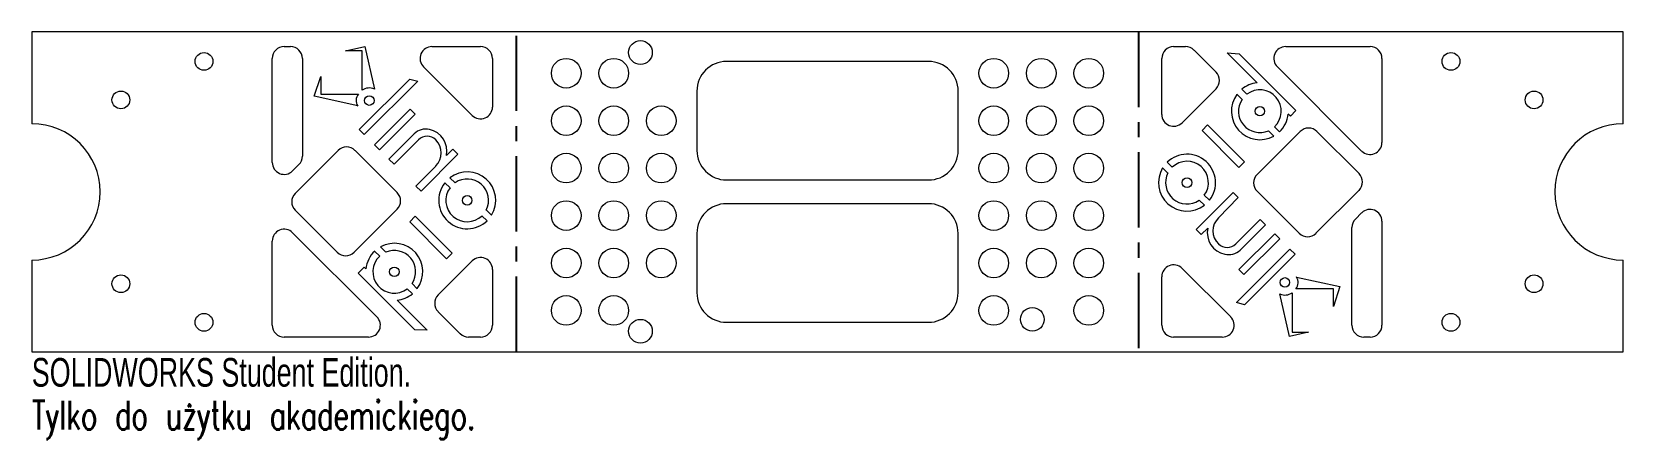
# Model space of a CAD drawing. Header units: millimetres. Extents: x -133 to 135, y -44 to 24.
import ezdxf

# ---------------------------------------------------------------- set-up
doc = ezdxf.new("R2010")
doc.units = ezdxf.units.MM
doc.linetypes.add('CENTERX2', pattern=[20.32, 12.7, -2.54, 2.54, -2.54])
doc.styles.add('SLDTEXTSTYLE0', font='TXT', dxfattribs={"width": 0.7})
doc.styles.add('SLDTEXTSTYLE1', font='TXT', dxfattribs={"width": 0.7, "bigfont": 'bigfont'})

msp = doc.modelspace()

# ---------------------------------------------------------------- linework, layer by layer
at = {"color": 7, "linetype": 'Continuous', "lineweight": 15}
for p, q in [((-133.39, 24.28), (-133.39, 8.78)), ((134.61, 24.28), (-133.39, 24.28)), ((134.61, 8.78), (134.61, 24.28)), ((-90.89, 21.78), (-89.83, 21.78)), ((-80.54, 21.06), (-77.32, 21.79)), ((-77.32, 21.79), (-75.7, 14.61)), ((-66, 21.78), (-57.81, 21.78)), ((58.91, 21.78), (60.92, 21.78)), ((77.79, 21.78), (91.99, 21.78)), ((-92.89, 2.23), (-92.89, 19.78)), ((-87.83, 19.78), (-87.83, 3.29)), ((-77.78, 21.06), (-80.54, 21.06)), ((-77.78, 14.42), (-77.78, 21.06)), ((-55.81, 19.78), (-55.81, 11.59)), ((17.62, 19.28), (-16.38, 19.28)), ((56.91, 10.34), (56.91, 19.78)), ((62.34, 21.19), (66.05, 17.48)), ((67.92, 20.7), (69.95, 20.54)), ((72.96, 15.66), (67.92, 20.7)), ((69.95, 20.54), (79.5, 10.99)), ((93.99, 19.78), (93.99, 5.58)), ((-85.82, 13.39), (-84.73, 16.72)), ((-84.73, 16.72), (-84.73, 13.77)), ((-78.25, 7.8), (-69.74, 16.31)), ((-69.74, 16.31), (-68.4, 15.95)), ((-59.23, 10.18), (-67.41, 18.36)), ((90.57, 4.16), (76.37, 18.36)), ((-84.73, 13.77), (-78.4, 13.77)), ((-68.4, 15.95), (-77.4, 6.94)), ((-21.38, 14.28), (-21.38, 4.28)), ((22.62, 4.28), (22.62, 14.28)), ((66.05, 14.65), (60.32, 8.93)), ((69.57, 13.73), (70.43, 12.87)), ((71.25, 13.74), (70.39, 14.6)), ((-78.49, 11.76), (-85.82, 13.39)), ((-75.68, 5.22), (-69.66, 11.24)), ((-69.66, 11.24), (-68.81, 10.39)), ((79.5, 10.99), (78.57, 10.05)), ((-68.81, 10.39), (-74.83, 4.37)), ((63.69, 7.62), (64.63, 8.56)), ((64.63, 8.56), (70.85, 2.33)), ((76.74, 7.4), (75.89, 8.25)), ((78.57, 10.05), (78.21, 10.41)), ((-77.4, 6.94), (-78.25, 7.8)), ((-73.28, 2.82), (-69, 7.09)), ((-68.27, 6.05), (-72.39, 1.93)), ((69.91, 1.39), (63.69, 7.62)), ((72.97, 0.21), (80.21, 7.45)), ((74.87, 7.58), (75.76, 6.69)), ((83.04, 7.45), (90.13, 0.37)), ((-89.03, -2.98), (-81.79, 4.26)), ((-78.96, 4.26), (-71.87, -2.83)), ((-74.83, 4.37), (-75.68, 5.22)), ((-72.39, 1.93), (-73.28, 2.82)), ((-61.62, 3.61), (-67.84, -2.61)), ((-63.56, 3.39), (-62.46, 4.47)), ((-62.46, 4.47), (-61.62, 3.61)), ((-88.42, 1.88), (-89.48, 0.81)), ((-68.69, -1.77), (-65.35, 1.64)), ((57.05, 1.32), (57.95, 0.46)), ((58.67, 1.43), (57.8, 2.26)), ((70.85, 2.33), (69.91, 1.39)), ((-67.84, -2.61), (-68.69, -1.77)), ((-63.84, -1.18), (-62.96, -2.02)), ((-62.1, -1.18), (-62.98, -0.34)), ((-16.38, -0.72), (17.62, -0.72)), ((80.06, -9.71), (72.97, -2.62)), ((90.13, -2.46), (82.88, -9.71)), ((17.61, -4.72), (-16.39, -4.72)), ((62.71, -9.05), (68.94, -2.83)), ((63.19, -4.14), (64.08, -4.98)), ((64.93, -4.14), (64.06, -3.3)), ((69.78, -3.68), (66.45, -7.09)), ((68.94, -2.83), (69.78, -3.68)), ((-81.95, -12.9), (-89.03, -5.81)), ((-71.87, -5.66), (-79.12, -12.9)), ((-69.75, -7.78), (-68.81, -6.84)), ((-63.53, -14), (-69.75, -7.78)), ((-68.81, -6.84), (-62.59, -13.06)), ((-57.58, -6.75), (-56.71, -7.58)), ((-55.96, -6.64), (-56.85, -5.78)), ((69.37, -11.5), (73.49, -7.38)), ((73.49, -7.38), (74.37, -8.27)), ((89.51, -7.32), (90.57, -6.26)), ((93.99, -7.67), (93.99, -25.22)), ((-89.48, -9.61), (-75.28, -23.81)), ((-21.39, -9.72), (-21.39, -19.72)), ((22.61, -19.72), (22.61, -9.72)), ((63.55, -9.91), (62.71, -9.05)), ((64.65, -8.84), (63.55, -9.91)), ((69.9, -15.84), (75.92, -9.82)), ((74.37, -8.27), (70.1, -12.54)), ((76.77, -10.67), (70.75, -16.68)), ((75.92, -9.82), (76.77, -10.67)), ((88.92, -25.22), (88.92, -8.74)), ((-92.89, -25.22), (-92.89, -11.02)), ((-75.65, -12.72), (-74.8, -13.57)), ((-73.77, -12.9), (-74.67, -12.01)), ((-62.59, -13.06), (-63.53, -14)), ((69.49, -21.39), (78.5, -12.39)), ((79.35, -13.24), (70.83, -21.76)), ((78.5, -12.39), (79.35, -13.24)), ((-133.39, -14.22), (-133.39, -29.72)), ((-78.41, -16.44), (-77.41, -15.44)), ((-77.41, -15.44), (-77.12, -15.73)), ((-64.95, -20.1), (-59.23, -14.37)), ((-55.81, -15.79), (-55.81, -25.22)), ((60.32, -15.63), (68.51, -23.81)), ((70.75, -16.68), (69.9, -15.84)), ((134.61, -29.72), (134.61, -14.22)), ((-68.86, -25.99), (-78.41, -16.44)), ((-68.47, -19.05), (-69.33, -18.19)), ((56.91, -25.22), (56.91, -17.04)), ((79.58, -17.08), (86.91, -18.71)), ((86.91, -18.71), (85.82, -22.04)), ((-71.87, -20.98), (-66.82, -26.02)), ((-70.15, -19.07), (-69.3, -19.92)), ((70.83, -21.76), (69.49, -21.39)), ((78.42, -27.11), (76.8, -19.93)), ((78.87, -19.74), (78.87, -26.38)), ((85.82, -19.09), (79.49, -19.09)), ((85.82, -22.04), (85.82, -19.09)), ((-61.24, -26.64), (-64.95, -22.93)), ((-66.82, -26.02), (-68.86, -25.99)), ((-16.39, -24.72), (17.61, -24.72)), ((81.64, -26.38), (78.42, -27.11)), ((78.87, -26.38), (81.64, -26.38)), ((-76.69, -27.22), (-90.89, -27.22)), ((-57.81, -27.22), (-59.83, -27.22)), ((67.09, -27.22), (58.91, -27.22)), ((91.99, -27.22), (90.92, -27.22)), ((-133.39, -29.72), (134.61, -29.72))]:
    msp.add_line(p, q, dxfattribs=at)
at = {"color": 7, "linetype": 'CENTERX2'}
for p, q in [((-51.74, -29.72), (-51.74, 24.28)), ((52.97, 24.28), (52.97, -29.72))]:
    msp.add_line(p, q, dxfattribs=at)
at = {"color": 7, "linetype": 'Continuous', "lineweight": 15}
for centre, radius in [((-30.89, 20.78), 2), ((-104.39, 19.28), 1.5), ((-43.39, 17.28), 2.5), ((-35.39, 17.28), 2.5), ((28.61, 17.28), 2.5), ((36.61, 17.28), 2.5), ((44.61, 17.28), 2.5), ((105.61, 19.28), 1.5), ((-118.39, 12.78), 1.5), ((-76.55, 12.67), 0.8), ((119.61, 12.78), 1.5), ((-43.39, 9.28), 2.5), ((-35.39, 9.28), 2.5), ((-27.39, 9.28), 2.5), ((28.61, 9.28), 2.5), ((36.61, 9.28), 2.5), ((44.61, 9.28), 2.5), ((73.43, 10.88), 0.8), ((-43.39, 1.28), 2.5), ((-35.39, 1.28), 2.5), ((-27.39, 1.28), 2.5), ((28.61, 1.28), 2.5), ((36.61, 1.28), 2.5), ((44.61, 1.28), 2.5), ((61.16, -1.17), 0.8), ((-60.06, -4.15), 0.8), ((-43.39, -6.72), 2.5), ((-35.39, -6.72), 2.5), ((-27.39, -6.72), 2.5), ((28.61, -6.72), 2.5), ((36.61, -6.72), 2.5), ((44.61, -6.72), 2.5), ((-43.39, -14.72), 2.5), ((-35.39, -14.72), 2.5), ((-27.39, -14.72), 2.5), ((28.61, -14.72), 2.5), ((36.61, -14.72), 2.5), ((44.61, -14.72), 2.5), ((-72.34, -16.2), 0.8), ((-118.39, -18.22), 1.5), ((77.64, -17.99), 0.8), ((119.61, -18.22), 1.5), ((-43.39, -22.72), 2.5), ((-35.39, -22.72), 2.5), ((28.61, -22.72), 2.5), ((44.61, -22.72), 2.5), ((-104.39, -24.72), 1.5), ((35.11, -24.22), 2), ((105.61, -24.72), 1.5), ((-30.89, -26.22), 2)]:
    msp.add_circle(centre, radius, dxfattribs=at)
for centre, radius, start, end in [((-90.89, 19.78), 2, 90, 180), ((-89.83, 19.78), 2, 0, 90), ((-66, 19.78), 2, 90, 225), ((-57.81, 19.78), 2, 0, 90), ((58.91, 19.78), 2, 90, 180), ((60.92, 19.78), 2, 45, 90), ((77.79, 19.78), 2, 90, 225), ((91.99, 19.78), 2, 0, 90), ((-16.38, 14.28), 5, 90, 180), ((17.62, 14.28), 5, 0, 90), ((64.63, 16.07), 2, 315, 45), ((-77.1, 12.7), 1.68, 140.4758, 214.1638), ((-76.58, 12.75), 2.05, 64.7369, 125.5855), ((73.43, 10.88), 4.8, 143.6333, 299.016), ((73.43, 10.88), 4.8, 95.6537, 129.2672), ((73.43, 10.88), 3.6, 313.0616, 127.3463), ((-57.81, 11.59), 2, 225, 0), ((73.43, 10.88), 3.6, 146.5456, 293.4595), ((-133.39, -2.72), 11.5, 270, 90), ((58.91, 10.34), 2, 180, 315), ((73.43, 10.88), 4.8, 313.5463, 354.3463), ((81.63, 6.04), 2, 45, 135), ((134.61, -2.72), 11.5, 90, 270), ((-67.05, 5.01), 2.85, 77.4019, 133.2108), ((-66.81, 4.6), 2.06, 45, 135), ((-67.2, 4.16), 3.72, 348.1004, 78.1004), ((-67.56, 3.85), 3.12, 315, 45), ((91.99, 5.58), 2, 225, 0), ((-89.83, 3.29), 2, 315, 0), ((-80.38, 2.85), 2, 45, 135), ((-16.38, 4.28), 5, 180, 270), ((17.62, 4.28), 5, 270, 0), ((61.16, -1.17), 4.8, 321.8515, 134.3489), ((-90.89, 2.23), 2, 180, 315), ((-60.06, -4.15), 4.8, 328.7702, 127.4838), ((61.16, -1.17), 4.8, 148.7702, 307.4838), ((61.16, -1.17), 3.6, 153.013, 304.4892), ((61.16, -1.17), 3.6, 323.6925, 133.6798), ((74.38, -1.2), 2, 135, 225), ((88.71, -1.05), 2, 315, 45), ((-60.06, -4.15), 4.8, 141.8515, 314.3489), ((-60.06, -4.15), 3.6, 143.6925, 313.6798), ((-60.06, -4.15), 3.6, 333.013, 124.4892), ((-87.62, -4.4), 2, 135, 225), ((-73.29, -4.24), 2, 315, 45), ((-16.39, -9.72), 5, 90, 180), ((17.61, -9.72), 5, 0, 90), ((68.65, -9.3), 3.12, 135, 225), ((90.92, -8.74), 2, 135, 180), ((91.99, -7.67), 2, 0, 135), ((-90.89, -11.02), 2, 45, 180), ((68.29, -9.61), 3.72, 168.1004, 258.1004), ((81.47, -8.29), 2, 225, 315), ((-80.53, -11.49), 2, 225, 315), ((-72.34, -16.2), 4.8, 133.5463, 174.3463), ((-72.34, -16.2), 4.8, 323.6333, 119.016), ((-72.34, -16.2), 3.6, 326.5456, 113.4595), ((67.91, -10.04), 2.06, 225, 315), ((68.15, -10.46), 2.85, 257.4019, 313.2108), ((-72.34, -16.2), 3.6, 133.0616, 307.3463), ((-57.81, -15.79), 2, 0, 135), ((58.91, -17.04), 2, 45, 180), ((78.2, -18.02), 1.68, 320.4758, 34.1638), ((-72.34, -16.2), 4.8, 275.6537, 309.2672), ((-63.54, -21.51), 2, 135, 225), ((-16.39, -19.72), 5, 180, 270), ((17.61, -19.72), 5, 270, 0), ((77.68, -18.07), 2.05, 244.7369, 305.5855), ((-76.69, -25.22), 2, 270, 45), ((67.09, -25.22), 2, 270, 45), ((-90.89, -25.22), 2, 180, 270), ((-59.83, -25.22), 2, 225, 270), ((-57.81, -25.22), 2, 270, 0), ((58.91, -25.22), 2, 180, 270), ((90.92, -25.22), 2, 180, 270), ((91.99, -25.22), 2, 270, 0)]:
    msp.add_arc(centre, radius, start, end, dxfattribs=at)

# ---------------------------------------------------------------- texts
at = {"color": 7, "linetype": 'Continuous', "char_height": 4.8336, "attachment_point": 1}
for s, insert, style in [('SOLIDWORKS Student Edition.', (-133.39, -30.74), 'SLDTEXTSTYLE0'), ('Tylko do użytku akademickiego.', (-133.39, -37.99), 'SLDTEXTSTYLE1')]:
    msp.add_mtext(s, dxfattribs=dict(at, insert=insert, style=style))

doc.saveas('drawing.dxf')
